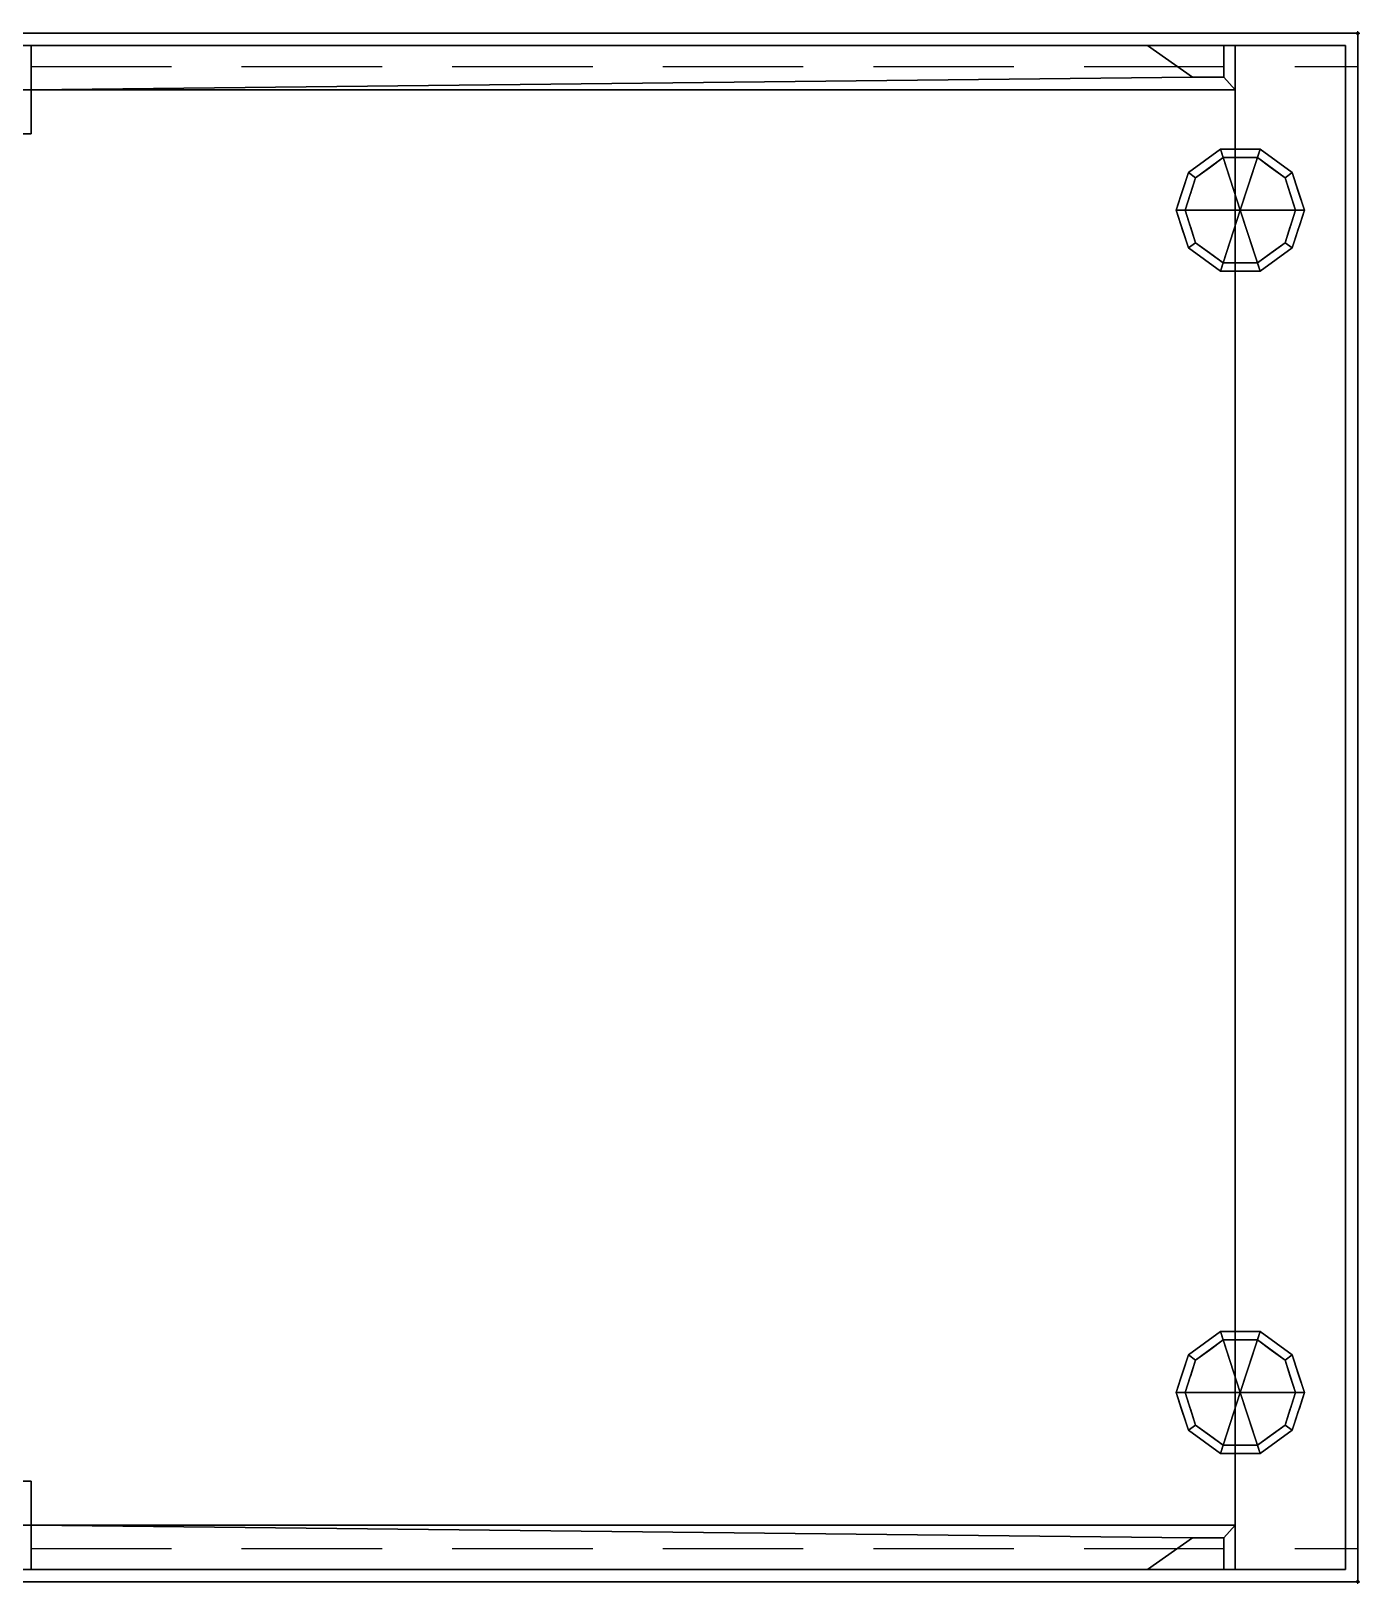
# Model space of a CAD drawing. Header units: millimetres. Extents: x -1 to 1201, y -701 to 1.
# Drawn here: x 600 to 1201, y -701 to 1 of the extents above; entities that cross this region are included whole.
import ezdxf

# ---------------------------------------------------------------- set-up
doc = ezdxf.new("R2010")
doc.units = ezdxf.units.MM
doc.header["$PDMODE"] = 34
doc.linetypes.add('NASCOSTA', pattern=[9.525, 6.35, -3.175])
for name, color, linetype in [('IQ_200_2D', 1, 'Continuous'), ('IQ_200_3D', 1, 'Continuous'), ('IQ_204_2D', 7, 'Continuous'), ('IQ_204_3D', 7, 'Continuous'), ('IQ_INS_3D', 3, 'Continuous')]:
    doc.layers.add(name, color=color, linetype=linetype)

msp = doc.modelspace()

# ---------------------------------------------------------------- linework, layer by layer
at = {"layer": 'IQ_200_2D'}
for p, q in [((0, 0), (1200, 0)), ((1200, 0), (1200, -700)), ((1200, -700), (0, -700))]:
    msp.add_line(p, q, dxfattribs=at)
at = {"layer": 'IQ_204_2D', "linetype": 'NASCOSTA', "ltscale": 10}
for p, q in [((600, -30), (600, -15)), ((600, -15), (1200, -15)), ((600, -670), (600, -685)), ((600, -685), (1200, -685))]:
    msp.add_line(p, q, dxfattribs=at)
at = {"layer": 'IQ_INS_3D'}
for p in [(1200, 0), (1200, -700)]:
    msp.add_point(p, dxfattribs=at)

# ---------------------------------------------------------------- meshes
at = {"layer": 'IQ_200_3D'}
mesh = msp.add_polyface(dxfattribs=at)
corners = [(0, 0, 900), (0, -700, 900), (1200, -700, 900), (1200, 0, 900)]
mesh.append_faces([[corners[k] for k in face] for face in [(0, 1, 2, 3)]])
mesh = msp.add_polyface(dxfattribs=at)
corners = [(1200, -700, 850), (0, -700, 850), (0, 0, 850), (1200, 0, 850)]
mesh.append_faces([[corners[k] for k in face] for face in [(0, 1, 2, 3)]])
mesh = msp.add_polyface(dxfattribs=at)
corners = [(1200, 0, 900), (1200, 0, 850), (0, 0, 850), (0, 0, 900)]
mesh.append_faces([[corners[k] for k in face] for face in [(0, 1, 2, 3)]])
mesh = msp.add_polyface(dxfattribs=at)
corners = [(1200, -700, 900), (1200, -700, 850), (1200, 0, 850), (1200, 0, 900)]
mesh.append_faces([[corners[k] for k in face] for face in [(0, 1, 2, 3)]])
mesh = msp.add_polyface(dxfattribs=at)
corners = [(5.5, -5.5, 850), (5.5, -694.5, 850), (55.5, -694.5, 850), (55.5, -5.5, 850), (1194.5, -694.5, 850), (1194.5, -5.5, 850), (1144.5, -5.5, 850), (1144.5, -694.5, 850)]
mesh.append_faces([[corners[k] for k in face] for face in [(2, 3, 0, 1), (4, 5, 6, 7)]])
mesh = msp.add_polyface(dxfattribs=at)
corners = [(1194.5, -694.5, 150), (5.5, -694.5, 150), (5.5, -5.5, 150), (1194.5, -5.5, 150)]
mesh.append_faces([[corners[k] for k in face] for face in [(0, 1, 2, 3)]])
mesh = msp.add_polyface(dxfattribs=at)
corners = [(1194.5, -5.5, 150), (5.5, -5.5, 150), (5.5, -5.5, 850), (55.5, -5.5, 850), (55.5, -5.5, 200), (1144.5, -5.5, 200), (1144.5, -5.5, 850), (1194.5, -5.5, 850)]
mesh.append_faces([[corners[k] for k in face] for face in [(4, 5, 0, 1)]], dxfattribs={"vtx1": -1, "vtx3": -1})
mesh.append_faces([[corners[k] for k in face] for face in [(2, 3, 4, 1)]], dxfattribs={"vtx2": -1})
mesh.append_faces([[corners[k] for k in face] for face in [(5, 6, 7, 0)]], dxfattribs={"vtx3": -1})
mesh = msp.add_polyface(dxfattribs=at)
corners = [(1144.5, -5.5, 200), (55.5, -5.5, 200), (55.5, -694.5, 200), (1144.5, -694.5, 200)]
mesh.append_faces([[corners[k] for k in face] for face in [(0, 1, 2, 3)]])
mesh = msp.add_polyface(dxfattribs=at)
corners = [(1144.5, -25.5, 200), (600, -25.5, 200), (600, -5.5, 200), (1104.86, -5.5, 200), (1125.34, -19.84, 200), (1139.5, -19.84, 200), (1139.5, -5.5, 200), (1144.5, -5.5, 200)]
mesh.append_faces([[corners[k] for k in face] for face in [(7, 0, 5, 6), (3, 4, 1, 2)]], dxfattribs={"vtx1": -1})
mesh.append_faces([[corners[k] for k in face] for face in [(4, 5, 0, 1)]], dxfattribs={"vtx1": -1, "vtx3": -1})
mesh = msp.add_polyface(dxfattribs=at)
corners = [(1144.5, -25.5, 850), (1144.5, -5.5, 850), (1139.5, -5.5, 850), (1139.5, -19.84, 850), (1125.34, -19.84, 850), (1104.86, -5.5, 850), (600, -5.5, 850), (600, -25.5, 850)]
mesh.append_faces([[corners[k] for k in face] for face in [(7, 4, 5, 6), (3, 0, 1, 2)]], dxfattribs={"vtx0": -1})
mesh.append_faces([[corners[k] for k in face] for face in [(4, 7, 0, 3)]], dxfattribs={"vtx0": -1, "vtx2": -1})
mesh = msp.add_polyface(dxfattribs=at)
corners = [(600, -5.5, 200), (600, -5.5, 850), (1104.86, -5.5, 850), (1104.86, -5.5, 200)]
mesh.append_faces([[corners[k] for k in face] for face in [(0, 1, 2, 3)]])
mesh = msp.add_polyface(dxfattribs=at)
corners = [(600, -25.5, 200), (600, -25.5, 850), (600, -5.5, 850), (600, -5.5, 200)]
mesh.append_faces([[corners[k] for k in face] for face in [(0, 1, 2, 3)]])
mesh = msp.add_polyface(dxfattribs=at)
corners = [(1104.86, -5.5, 200), (1104.86, -5.5, 850), (1125.34, -19.84, 850), (1125.34, -19.84, 200)]
mesh.append_faces([[corners[k] for k in face] for face in [(0, 1, 2, 3)]])
mesh = msp.add_polyface(dxfattribs=at)
corners = [(1139.5, -5.5, 200), (1139.5, -5.5, 850), (1144.5, -5.5, 850), (1144.5, -5.5, 200)]
mesh.append_faces([[corners[k] for k in face] for face in [(0, 1, 2, 3)]])
mesh = msp.add_polyface(dxfattribs=at)
corners = [(1139.5, -19.84, 200), (1139.5, -19.84, 850), (1139.5, -5.5, 850), (1139.5, -5.5, 200)]
mesh.append_faces([[corners[k] for k in face] for face in [(0, 1, 2, 3)]])
mesh = msp.add_polyface(dxfattribs=at)
corners = [(1144.5, -694.5, 200), (1144.5, -694.5, 850), (1144.5, -5.5, 850), (1144.5, -5.5, 200)]
mesh.append_faces([[corners[k] for k in face] for face in [(0, 1, 2, 3)]])
mesh = msp.add_polyface(dxfattribs=at)
corners = [(1144.5, -5.5, 200), (1144.5, -5.5, 850), (1144.5, -25.5, 850), (1144.5, -25.5, 200)]
mesh.append_faces([[corners[k] for k in face] for face in [(0, 1, 2, 3)]])
mesh = msp.add_polyface(dxfattribs=at)
corners = [(1194.5, -694.5, 850), (1194.5, -694.5, 150), (1194.5, -5.5, 150), (1194.5, -5.5, 850)]
mesh.append_faces([[corners[k] for k in face] for face in [(0, 1, 2, 3)]])
mesh = msp.add_polyface(dxfattribs=at)
corners = [(1125.34, -19.84, 200), (1125.34, -19.84, 850), (1139.5, -19.84, 850), (1139.5, -19.84, 200)]
mesh.append_faces([[corners[k] for k in face] for face in [(0, 1, 2, 3)]])
mesh = msp.add_polyface(dxfattribs=at)
corners = [(55.5, -45.5, 200), (55.5, -25.5, 200), (60.5, -25.5, 200), (60.5, -39.84, 200), (74.66, -39.84, 200), (95.14, -25.5, 200), (600, -25.5, 200), (600, -45.5, 200)]
mesh.append_faces([[corners[k] for k in face] for face in [(3, 0, 1, 2), (7, 4, 5, 6)]], dxfattribs={"vtx0": -1})
mesh.append_faces([[corners[k] for k in face] for face in [(0, 3, 4, 7)]], dxfattribs={"vtx0": -1, "vtx2": -1})
mesh = msp.add_polyface(dxfattribs=at)
corners = [(55.5, -45.5, 850), (600, -45.5, 850), (600, -25.5, 850), (95.14, -25.5, 850), (74.66, -39.84, 850), (60.5, -39.84, 850), (60.5, -25.5, 850), (55.5, -25.5, 850)]
mesh.append_faces([[corners[k] for k in face] for face in [(4, 5, 0, 1)]], dxfattribs={"vtx1": -1, "vtx3": -1})
mesh.append_faces([[corners[k] for k in face] for face in [(1, 2, 3, 4), (5, 6, 7, 0)]], dxfattribs={"vtx3": -1})
mesh = msp.add_polyface(dxfattribs=at)
corners = [(95.14, -25.5, 200), (95.14, -25.5, 850), (600, -25.5, 850), (600, -25.5, 200)]
mesh.append_faces([[corners[k] for k in face] for face in [(0, 1, 2, 3)]])
mesh = msp.add_polyface(dxfattribs=at)
corners = [(600, -25.5, 200), (600, -25.5, 850), (600, -45.5, 850), (600, -45.5, 200)]
mesh.append_faces([[corners[k] for k in face] for face in [(0, 1, 2, 3)]])
mesh = msp.add_polyface(dxfattribs=at)
corners = [(1144.5, -25.5, 200), (1144.5, -25.5, 850), (600, -25.5, 850), (600, -25.5, 200)]
mesh.append_faces([[corners[k] for k in face] for face in [(0, 1, 2, 3)]])
mesh = msp.add_polyface(dxfattribs=at)
corners = [(600, -45.5, 200), (600, -45.5, 850), (55.5, -45.5, 850), (55.5, -45.5, 200)]
mesh.append_faces([[corners[k] for k in face] for face in [(0, 1, 2, 3)]])
mesh = msp.add_polyface(dxfattribs=at)
corners = [(55.5, -654.5, 200), (600, -654.5, 200), (600, -674.5, 200), (95.14, -674.5, 200), (74.66, -660.16, 200), (60.5, -660.16, 200), (60.5, -674.5, 200), (55.5, -674.5, 200)]
mesh.append_faces([[corners[k] for k in face] for face in [(7, 0, 5, 6), (3, 4, 1, 2)]], dxfattribs={"vtx1": -1})
mesh.append_faces([[corners[k] for k in face] for face in [(4, 5, 0, 1)]], dxfattribs={"vtx1": -1, "vtx3": -1})
mesh = msp.add_polyface(dxfattribs=at)
corners = [(55.5, -654.5, 850), (55.5, -674.5, 850), (60.5, -674.5, 850), (60.5, -660.16, 850), (74.66, -660.16, 850), (95.14, -674.5, 850), (600, -674.5, 850), (600, -654.5, 850)]
mesh.append_faces([[corners[k] for k in face] for face in [(0, 3, 4, 7)]], dxfattribs={"vtx0": -1, "vtx2": -1})
mesh.append_faces([[corners[k] for k in face] for face in [(5, 6, 7, 4), (1, 2, 3, 0)]], dxfattribs={"vtx2": -1})
mesh = msp.add_polyface(dxfattribs=at)
corners = [(55.5, -654.5, 850), (600, -654.5, 850), (600, -654.5, 200), (55.5, -654.5, 200)]
mesh.append_faces([[corners[k] for k in face] for face in [(0, 1, 2, 3)]])
mesh = msp.add_polyface(dxfattribs=at)
corners = [(600, -654.5, 850), (600, -674.5, 850), (600, -674.5, 200), (600, -654.5, 200)]
mesh.append_faces([[corners[k] for k in face] for face in [(0, 1, 2, 3)]])
mesh = msp.add_polyface(dxfattribs=at)
corners = [(600, -674.5, 850), (95.14, -674.5, 850), (95.14, -674.5, 200), (600, -674.5, 200)]
mesh.append_faces([[corners[k] for k in face] for face in [(0, 1, 2, 3)]])
mesh = msp.add_polyface(dxfattribs=at)
corners = [(1144.5, -674.5, 200), (1144.5, -694.5, 200), (1139.5, -694.5, 200), (1139.5, -680.16, 200), (1125.34, -680.16, 200), (1104.86, -694.5, 200), (600, -694.5, 200), (600, -674.5, 200)]
mesh.append_faces([[corners[k] for k in face] for face in [(3, 0, 1, 2), (7, 4, 5, 6)]], dxfattribs={"vtx0": -1})
mesh.append_faces([[corners[k] for k in face] for face in [(0, 3, 4, 7)]], dxfattribs={"vtx0": -1, "vtx2": -1})
mesh = msp.add_polyface(dxfattribs=at)
corners = [(1144.5, -674.5, 850), (600, -674.5, 850), (600, -694.5, 850), (1104.86, -694.5, 850), (1125.34, -680.16, 850), (1139.5, -680.16, 850), (1139.5, -694.5, 850), (1144.5, -694.5, 850)]
mesh.append_faces([[corners[k] for k in face] for face in [(3, 4, 1, 2), (7, 0, 5, 6)]], dxfattribs={"vtx1": -1})
mesh.append_faces([[corners[k] for k in face] for face in [(0, 1, 4, 5)]], dxfattribs={"vtx1": -1, "vtx3": -1})
mesh = msp.add_polyface(dxfattribs=at)
corners = [(600, -694.5, 850), (600, -674.5, 850), (600, -674.5, 200), (600, -694.5, 200)]
mesh.append_faces([[corners[k] for k in face] for face in [(0, 1, 2, 3)]])
mesh = msp.add_polyface(dxfattribs=at)
corners = [(600, -674.5, 850), (1144.5, -674.5, 850), (1144.5, -674.5, 200), (600, -674.5, 200)]
mesh.append_faces([[corners[k] for k in face] for face in [(0, 1, 2, 3)]])
mesh = msp.add_polyface(dxfattribs=at)
corners = [(1125.34, -680.16, 850), (1104.86, -694.5, 850), (1104.86, -694.5, 200), (1125.34, -680.16, 200)]
mesh.append_faces([[corners[k] for k in face] for face in [(0, 1, 2, 3)]])
mesh = msp.add_polyface(dxfattribs=at)
corners = [(1139.5, -680.16, 850), (1125.34, -680.16, 850), (1125.34, -680.16, 200), (1139.5, -680.16, 200)]
mesh.append_faces([[corners[k] for k in face] for face in [(0, 1, 2, 3)]])
mesh = msp.add_polyface(dxfattribs=at)
corners = [(1139.5, -694.5, 850), (1139.5, -680.16, 850), (1139.5, -680.16, 200), (1139.5, -694.5, 200)]
mesh.append_faces([[corners[k] for k in face] for face in [(0, 1, 2, 3)]])
mesh = msp.add_polyface(dxfattribs=at)
corners = [(1144.5, -674.5, 850), (1144.5, -694.5, 850), (1144.5, -694.5, 200), (1144.5, -674.5, 200)]
mesh.append_faces([[corners[k] for k in face] for face in [(0, 1, 2, 3)]])
mesh = msp.add_polyface(dxfattribs=at)
corners = [(5.5, -694.5, 150), (1194.5, -694.5, 150), (1194.5, -694.5, 850), (1144.5, -694.5, 850), (1144.5, -694.5, 200), (55.5, -694.5, 200), (55.5, -694.5, 850), (5.5, -694.5, 850)]
mesh.append_faces([[corners[k] for k in face] for face in [(4, 5, 0, 1)]], dxfattribs={"vtx1": -1, "vtx3": -1})
mesh.append_faces([[corners[k] for k in face] for face in [(2, 3, 4, 1)]], dxfattribs={"vtx2": -1})
mesh.append_faces([[corners[k] for k in face] for face in [(5, 6, 7, 0)]], dxfattribs={"vtx3": -1})
mesh = msp.add_polyface(dxfattribs=at)
corners = [(1104.86, -694.5, 850), (600, -694.5, 850), (600, -694.5, 200), (1104.86, -694.5, 200)]
mesh.append_faces([[corners[k] for k in face] for face in [(0, 1, 2, 3)]])
mesh = msp.add_polyface(dxfattribs=at)
corners = [(1144.5, -694.5, 850), (1139.5, -694.5, 850), (1139.5, -694.5, 200), (1144.5, -694.5, 200)]
mesh.append_faces([[corners[k] for k in face] for face in [(0, 1, 2, 3)]])
mesh = msp.add_polyface(dxfattribs=at)
corners = [(0, -700, 900), (0, -700, 850), (1200, -700, 850), (1200, -700, 900)]
mesh.append_faces([[corners[k] for k in face] for face in [(0, 1, 2, 3)]])
at = {"layer": 'IQ_204_3D'}
mesh = msp.add_polyface(dxfattribs=at)
corners = [(1146.9, -80, 150), (1175.9, -80, 150), (1170.36, -62.95, 150), (1155.86, -52.42, 150), (1137.94, -52.42, 150), (1123.44, -62.95, 150), (1117.9, -80, 150)]
mesh.append_faces([[corners[k] for k in face] for face in [(0, 4, 5, 6)]], dxfattribs={"vtx0": -1})
mesh.append_faces([[corners[k] for k in face] for face in [(0, 3, 4)]], dxfattribs={"vtx0": -1, "vtx2": -1})
mesh.append_faces([[corners[k] for k in face] for face in [(0, 1, 2, 3)]], dxfattribs={"vtx3": -1})
mesh = msp.add_polyface(dxfattribs=at)
corners = [(1117.9, -80, 150), (1123.44, -62.95, 150), (1137.94, -52.42, 150), (1155.86, -52.42, 150), (1170.36, -62.95, 150), (1175.9, -80, 150), (1175.9, -80, 25), (1170.36, -62.95, 25), (1155.86, -52.42, 25), (1137.94, -52.42, 25), (1123.44, -62.95, 25), (1117.9, -80, 25), (1163.11, -57.69, 150), (1163.11, -57.69, 25), (1173.13, -71.48, 25), (1173.13, -71.48, 150), (1146.9, -52.42, 150), (1146.9, -52.42, 25), (1130.69, -57.69, 25), (1130.69, -57.69, 150), (1120.21, -72.88, 25), (1120.67, -71.48, 150), (1121.83, -67.92, 25)]
mesh.append_faces([[corners[k] for k in face] for face in [(22, 1, 10), (1, 22, 21)]], dxfattribs={"vtx0": -1, "vtx1": -1})
mesh.append_faces([[corners[k] for k in face] for face in [(20, 0, 21)]], dxfattribs={"vtx0": -1, "vtx2": -1})
mesh.append_faces([[corners[k] for k in face] for face in [(22, 20, 21)]], dxfattribs={"vtx1": -1, "vtx2": -1})
mesh.append_faces([[corners[k] for k in face] for face in [(2, 16, 17, 9), (13, 8, 3, 12), (4, 15, 14, 7), (7, 13, 12, 4), (9, 18, 19, 2), (16, 3, 8, 17), (1, 19, 18, 10)]], dxfattribs={"vtx1": -1, "vtx3": -1})
mesh.append_faces([[corners[k] for k in face] for face in [(5, 6, 14, 15), (20, 11, 0)]], dxfattribs={"vtx2": -1})
mesh = msp.add_polyface(dxfattribs=at)
corners = [(1117.9, -80, 25), (1123.44, -62.95, 25), (1137.94, -52.42, 25), (1155.86, -52.42, 25), (1170.36, -62.95, 25), (1175.9, -80, 25), (1171.9, -80, 25), (1167.13, -65.31, 25), (1154.63, -56.22, 25), (1139.17, -56.22, 25), (1126.67, -65.31, 25), (1121.9, -80, 25)]
mesh.append_faces([[corners[k] for k in face] for face in [(10, 1, 2, 9)]], dxfattribs={"vtx0": -1, "vtx2": -1})
mesh.append_faces([[corners[k] for k in face] for face in [(6, 7, 4, 5)]], dxfattribs={"vtx1": -1})
mesh.append_faces([[corners[k] for k in face] for face in [(8, 9, 2, 3), (7, 8, 3, 4)]], dxfattribs={"vtx1": -1, "vtx3": -1})
mesh.append_faces([[corners[k] for k in face] for face in [(11, 0, 1, 10)]], dxfattribs={"vtx2": -1})
mesh = msp.add_polyface(dxfattribs=at)
corners = [(1121.9, -80, 25), (1126.67, -65.31, 25), (1139.17, -56.22, 25), (1154.63, -56.22, 25), (1167.13, -65.31, 25), (1171.9, -80, 25), (1171.9, -80, 0), (1167.13, -65.31, 0), (1154.63, -56.22, 0), (1139.17, -56.22, 0), (1126.67, -65.31, 0), (1121.9, -80, 0), (1160.88, -60.76, 0), (1160.88, -60.76, 25), (1169.51, -72.65, 25), (1169.51, -72.65, 0), (1146.9, -56.22, 25), (1146.9, -56.22, 0), (1124.22, -72.87, 0), (1124.29, -72.65, 25), (1132.92, -60.76, 0), (1132.92, -60.76, 25)]
mesh.append_faces([[corners[k] for k in face] for face in [(15, 14, 5, 6)]], dxfattribs={"vtx0": -1})
mesh.append_faces([[corners[k] for k in face] for face in [(7, 4, 14, 15), (9, 2, 16, 17), (8, 3, 13, 12), (12, 13, 4, 7), (19, 10, 18), (17, 16, 3, 8), (10, 19, 1), (18, 0, 19)]], dxfattribs={"vtx0": -1, "vtx2": -1})
mesh.append_faces([[corners[k] for k in face] for face in [(21, 2, 9, 20), (1, 21, 20, 10)]], dxfattribs={"vtx1": -1, "vtx3": -1})
mesh.append_faces([[corners[k] for k in face] for face in [(18, 11, 0)]], dxfattribs={"vtx2": -1})
mesh = msp.add_polyface(dxfattribs=at)
corners = [(1121.9, -80, 0), (1126.67, -65.31, 0), (1139.17, -56.22, 0), (1154.63, -56.22, 0), (1167.13, -65.31, 0), (1171.9, -80, 0), (1146.9, -80, 0)]
mesh.append_faces([[corners[k] for k in face] for face in [(1, 2, 6, 0)]], dxfattribs={"vtx1": -1})
mesh.append_faces([[corners[k] for k in face] for face in [(2, 3, 6)]], dxfattribs={"vtx1": -1, "vtx2": -1})
mesh.append_faces([[corners[k] for k in face] for face in [(4, 5, 6, 3)]], dxfattribs={"vtx2": -1})
mesh = msp.add_polyface(dxfattribs=at)
corners = [(1146.9, -80, 150), (1117.9, -80, 150), (1123.44, -97.05, 150), (1137.94, -107.58, 150), (1155.86, -107.58, 150), (1170.36, -97.05, 150), (1175.9, -80, 150)]
mesh.append_faces([[corners[k] for k in face] for face in [(0, 4, 5, 6)]], dxfattribs={"vtx0": -1})
mesh.append_faces([[corners[k] for k in face] for face in [(4, 0, 3)]], dxfattribs={"vtx0": -1, "vtx1": -1})
mesh.append_faces([[corners[k] for k in face] for face in [(0, 1, 2, 3)]], dxfattribs={"vtx3": -1})
mesh = msp.add_polyface(dxfattribs=at)
corners = [(1175.9, -80, 150), (1170.36, -97.05, 150), (1155.86, -107.58, 150), (1137.94, -107.58, 150), (1123.44, -97.05, 150), (1117.9, -80, 150), (1117.9, -80, 25), (1123.44, -97.05, 25), (1137.94, -107.58, 25), (1155.86, -107.58, 25), (1170.36, -97.05, 25), (1175.9, -80, 25), (1120.21, -87.12, 150), (1120.67, -88.52, 25), (1130.69, -102.31, 25), (1130.69, -102.31, 150), (1146.9, -107.58, 150), (1146.9, -107.58, 25), (1163.11, -102.31, 25), (1163.11, -102.31, 150), (1173.59, -87.12, 25), (1173.13, -88.52, 150), (1121.83, -92.08, 150), (1171.97, -92.08, 25)]
mesh.append_faces([[corners[k] for k in face] for face in [(6, 12, 5)]], dxfattribs={"vtx0": -1})
mesh.append_faces([[corners[k] for k in face] for face in [(23, 1, 10), (22, 7, 4), (7, 22, 13), (1, 23, 21)]], dxfattribs={"vtx0": -1, "vtx1": -1})
mesh.append_faces([[corners[k] for k in face] for face in [(12, 6, 13), (20, 0, 21)]], dxfattribs={"vtx0": -1, "vtx2": -1})
mesh.append_faces([[corners[k] for k in face] for face in [(22, 12, 13), (23, 20, 21)]], dxfattribs={"vtx1": -1, "vtx2": -1})
mesh.append_faces([[corners[k] for k in face] for face in [(15, 4, 7, 14), (3, 15, 14, 8), (17, 9, 2, 16), (19, 2, 9, 18), (18, 10, 1, 19), (16, 3, 8, 17)]], dxfattribs={"vtx1": -1, "vtx3": -1})
mesh.append_faces([[corners[k] for k in face] for face in [(20, 11, 0)]], dxfattribs={"vtx2": -1})
mesh = msp.add_polyface(dxfattribs=at)
corners = [(1175.9, -80, 25), (1170.36, -97.05, 25), (1155.86, -107.58, 25), (1137.94, -107.58, 25), (1123.44, -97.05, 25), (1117.9, -80, 25), (1121.9, -80, 25), (1126.67, -94.69, 25), (1139.17, -103.78, 25), (1154.63, -103.78, 25), (1167.13, -94.69, 25), (1171.9, -80, 25)]
mesh.append_faces([[corners[k] for k in face] for face in [(1, 10, 11, 0)]], dxfattribs={"vtx0": -1})
mesh.append_faces([[corners[k] for k in face] for face in [(3, 8, 9, 2), (2, 9, 10, 1)]], dxfattribs={"vtx0": -1, "vtx2": -1})
mesh.append_faces([[corners[k] for k in face] for face in [(3, 4, 7, 8)]], dxfattribs={"vtx1": -1, "vtx3": -1})
mesh.append_faces([[corners[k] for k in face] for face in [(4, 5, 6, 7)]], dxfattribs={"vtx3": -1})
mesh = msp.add_polyface(dxfattribs=at)
corners = [(1171.9, -80, 25), (1167.13, -94.69, 25), (1154.63, -103.78, 25), (1139.17, -103.78, 25), (1126.67, -94.69, 25), (1121.9, -80, 25), (1121.9, -80, 0), (1126.67, -94.69, 0), (1139.17, -103.78, 0), (1154.63, -103.78, 0), (1167.13, -94.69, 0), (1171.9, -80, 0), (1124.22, -87.13, 0), (1124.29, -87.35, 25), (1132.92, -99.24, 25), (1132.92, -99.24, 0), (1146.9, -103.78, 25), (1146.9, -103.78, 0), (1169.58, -87.13, 0), (1169.51, -87.35, 25), (1160.88, -99.24, 25), (1160.88, -99.24, 0)]
mesh.append_faces([[corners[k] for k in face] for face in [(7, 13, 12)]], dxfattribs={"vtx0": -1, "vtx1": -1})
mesh.append_faces([[corners[k] for k in face] for face in [(15, 14, 4, 7), (14, 15, 8, 3), (12, 13, 5), (9, 2, 16), (19, 10, 18), (10, 19, 1), (20, 21, 10, 1), (2, 9, 21, 20), (18, 0, 19)]], dxfattribs={"vtx0": -1, "vtx2": -1})
mesh.append_faces([[corners[k] for k in face] for face in [(4, 13, 7), (8, 17, 3)]], dxfattribs={"vtx1": -1, "vtx2": -1})
mesh.append_faces([[corners[k] for k in face] for face in [(16, 3, 17, 9)]], dxfattribs={"vtx1": -1, "vtx3": -1})
mesh.append_faces([[corners[k] for k in face] for face in [(5, 6, 12), (18, 11, 0)]], dxfattribs={"vtx2": -1})
mesh = msp.add_polyface(dxfattribs=at)
corners = [(1171.9, -80, 0), (1167.13, -94.69, 0), (1154.63, -103.78, 0), (1139.17, -103.78, 0), (1126.67, -94.69, 0), (1121.9, -80, 0), (1146.9, -80, 0)]
mesh.append_faces([[corners[k] for k in face] for face in [(3, 6, 2)]], dxfattribs={"vtx0": -1, "vtx1": -1})
mesh.append_faces([[corners[k] for k in face] for face in [(1, 2, 6, 0)]], dxfattribs={"vtx1": -1})
mesh.append_faces([[corners[k] for k in face] for face in [(4, 5, 6, 3)]], dxfattribs={"vtx2": -1})
mesh = msp.add_polyface(dxfattribs=at)
corners = [(1146.9, -614.5, 150), (1175.9, -614.5, 150), (1170.36, -597.45, 150), (1155.86, -586.92, 150), (1137.94, -586.92, 150), (1123.44, -597.45, 150), (1117.9, -614.5, 150)]
mesh.append_faces([[corners[k] for k in face] for face in [(0, 4, 5, 6)]], dxfattribs={"vtx0": -1})
mesh.append_faces([[corners[k] for k in face] for face in [(0, 3, 4)]], dxfattribs={"vtx0": -1, "vtx2": -1})
mesh.append_faces([[corners[k] for k in face] for face in [(0, 1, 2, 3)]], dxfattribs={"vtx3": -1})
mesh = msp.add_polyface(dxfattribs=at)
corners = [(1117.9, -614.5, 150), (1123.44, -597.45, 150), (1137.94, -586.92, 150), (1155.86, -586.92, 150), (1170.36, -597.45, 150), (1175.9, -614.5, 150), (1175.9, -614.5, 25), (1170.36, -597.45, 25), (1155.86, -586.92, 25), (1137.94, -586.92, 25), (1123.44, -597.45, 25), (1117.9, -614.5, 25), (1163.11, -592.19, 150), (1163.11, -592.19, 25), (1173.13, -605.98, 25), (1173.13, -605.98, 150), (1146.9, -586.92, 150), (1146.9, -586.92, 25), (1130.69, -592.19, 25), (1130.69, -592.19, 150), (1120.21, -607.38, 25), (1120.67, -605.98, 150), (1121.83, -602.42, 25)]
mesh.append_faces([[corners[k] for k in face] for face in [(22, 1, 10), (1, 22, 21)]], dxfattribs={"vtx0": -1, "vtx1": -1})
mesh.append_faces([[corners[k] for k in face] for face in [(20, 0, 21)]], dxfattribs={"vtx0": -1, "vtx2": -1})
mesh.append_faces([[corners[k] for k in face] for face in [(22, 20, 21)]], dxfattribs={"vtx1": -1, "vtx2": -1})
mesh.append_faces([[corners[k] for k in face] for face in [(2, 16, 17, 9), (13, 8, 3, 12), (4, 15, 14, 7), (7, 13, 12, 4), (9, 18, 19, 2), (16, 3, 8, 17), (1, 19, 18, 10)]], dxfattribs={"vtx1": -1, "vtx3": -1})
mesh.append_faces([[corners[k] for k in face] for face in [(5, 6, 14, 15), (20, 11, 0)]], dxfattribs={"vtx2": -1})
mesh = msp.add_polyface(dxfattribs=at)
corners = [(1117.9, -614.5, 25), (1123.44, -597.45, 25), (1137.94, -586.92, 25), (1155.86, -586.92, 25), (1170.36, -597.45, 25), (1175.9, -614.5, 25), (1171.9, -614.5, 25), (1167.13, -599.81, 25), (1154.63, -590.72, 25), (1139.17, -590.72, 25), (1126.67, -599.81, 25), (1121.9, -614.5, 25)]
mesh.append_faces([[corners[k] for k in face] for face in [(10, 1, 2, 9)]], dxfattribs={"vtx0": -1, "vtx2": -1})
mesh.append_faces([[corners[k] for k in face] for face in [(6, 7, 4, 5)]], dxfattribs={"vtx1": -1})
mesh.append_faces([[corners[k] for k in face] for face in [(8, 9, 2, 3), (7, 8, 3, 4)]], dxfattribs={"vtx1": -1, "vtx3": -1})
mesh.append_faces([[corners[k] for k in face] for face in [(11, 0, 1, 10)]], dxfattribs={"vtx2": -1})
mesh = msp.add_polyface(dxfattribs=at)
corners = [(1121.9, -614.5, 25), (1126.67, -599.81, 25), (1139.17, -590.72, 25), (1154.63, -590.72, 25), (1167.13, -599.81, 25), (1171.9, -614.5, 25), (1171.9, -614.5, 0), (1167.13, -599.81, 0), (1154.63, -590.72, 0), (1139.17, -590.72, 0), (1126.67, -599.81, 0), (1121.9, -614.5, 0), (1160.88, -595.26, 0), (1160.88, -595.26, 25), (1169.51, -607.15, 25), (1169.51, -607.15, 0), (1146.9, -590.72, 25), (1146.9, -590.72, 0), (1124.22, -607.37, 0), (1124.29, -607.15, 25), (1132.92, -595.26, 0), (1132.92, -595.26, 25)]
mesh.append_faces([[corners[k] for k in face] for face in [(15, 14, 5, 6)]], dxfattribs={"vtx0": -1})
mesh.append_faces([[corners[k] for k in face] for face in [(7, 4, 14, 15), (9, 2, 16, 17), (8, 3, 13, 12), (12, 13, 4, 7), (19, 10, 18), (17, 16, 3, 8), (10, 19, 1), (18, 0, 19)]], dxfattribs={"vtx0": -1, "vtx2": -1})
mesh.append_faces([[corners[k] for k in face] for face in [(21, 2, 9, 20), (1, 21, 20, 10)]], dxfattribs={"vtx1": -1, "vtx3": -1})
mesh.append_faces([[corners[k] for k in face] for face in [(18, 11, 0)]], dxfattribs={"vtx2": -1})
mesh = msp.add_polyface(dxfattribs=at)
corners = [(1121.9, -614.5, 0), (1126.67, -599.81, 0), (1139.17, -590.72, 0), (1154.63, -590.72, 0), (1167.13, -599.81, 0), (1171.9, -614.5, 0), (1146.9, -614.5, 0)]
mesh.append_faces([[corners[k] for k in face] for face in [(1, 2, 6, 0)]], dxfattribs={"vtx1": -1})
mesh.append_faces([[corners[k] for k in face] for face in [(2, 3, 6)]], dxfattribs={"vtx1": -1, "vtx2": -1})
mesh.append_faces([[corners[k] for k in face] for face in [(4, 5, 6, 3)]], dxfattribs={"vtx2": -1})
mesh = msp.add_polyface(dxfattribs=at)
corners = [(1146.9, -614.5, 150), (1117.9, -614.5, 150), (1123.44, -631.55, 150), (1137.94, -642.08, 150), (1155.86, -642.08, 150), (1170.36, -631.55, 150), (1175.9, -614.5, 150)]
mesh.append_faces([[corners[k] for k in face] for face in [(0, 4, 5, 6)]], dxfattribs={"vtx0": -1})
mesh.append_faces([[corners[k] for k in face] for face in [(4, 0, 3)]], dxfattribs={"vtx0": -1, "vtx1": -1})
mesh.append_faces([[corners[k] for k in face] for face in [(0, 1, 2, 3)]], dxfattribs={"vtx3": -1})
mesh = msp.add_polyface(dxfattribs=at)
corners = [(1175.9, -614.5, 150), (1170.36, -631.55, 150), (1155.86, -642.08, 150), (1137.94, -642.08, 150), (1123.44, -631.55, 150), (1117.9, -614.5, 150), (1117.9, -614.5, 25), (1123.44, -631.55, 25), (1137.94, -642.08, 25), (1155.86, -642.08, 25), (1170.36, -631.55, 25), (1175.9, -614.5, 25), (1120.21, -621.62, 150), (1120.67, -623.02, 25), (1130.69, -636.81, 25), (1130.69, -636.81, 150), (1146.9, -642.08, 150), (1146.9, -642.08, 25), (1163.11, -636.81, 25), (1163.11, -636.81, 150), (1173.59, -621.62, 25), (1173.13, -623.02, 150), (1121.83, -626.58, 150), (1171.97, -626.58, 25)]
mesh.append_faces([[corners[k] for k in face] for face in [(6, 12, 5)]], dxfattribs={"vtx0": -1})
mesh.append_faces([[corners[k] for k in face] for face in [(23, 1, 10), (22, 7, 4), (7, 22, 13), (1, 23, 21)]], dxfattribs={"vtx0": -1, "vtx1": -1})
mesh.append_faces([[corners[k] for k in face] for face in [(12, 6, 13), (20, 0, 21)]], dxfattribs={"vtx0": -1, "vtx2": -1})
mesh.append_faces([[corners[k] for k in face] for face in [(22, 12, 13), (23, 20, 21)]], dxfattribs={"vtx1": -1, "vtx2": -1})
mesh.append_faces([[corners[k] for k in face] for face in [(15, 4, 7, 14), (3, 15, 14, 8), (17, 9, 2, 16), (19, 2, 9, 18), (18, 10, 1, 19), (16, 3, 8, 17)]], dxfattribs={"vtx1": -1, "vtx3": -1})
mesh.append_faces([[corners[k] for k in face] for face in [(20, 11, 0)]], dxfattribs={"vtx2": -1})
mesh = msp.add_polyface(dxfattribs=at)
corners = [(1175.9, -614.5, 25), (1170.36, -631.55, 25), (1155.86, -642.08, 25), (1137.94, -642.08, 25), (1123.44, -631.55, 25), (1117.9, -614.5, 25), (1121.9, -614.5, 25), (1126.67, -629.19, 25), (1139.17, -638.28, 25), (1154.63, -638.28, 25), (1167.13, -629.19, 25), (1171.9, -614.5, 25)]
mesh.append_faces([[corners[k] for k in face] for face in [(1, 10, 11, 0)]], dxfattribs={"vtx0": -1})
mesh.append_faces([[corners[k] for k in face] for face in [(3, 8, 9, 2), (2, 9, 10, 1)]], dxfattribs={"vtx0": -1, "vtx2": -1})
mesh.append_faces([[corners[k] for k in face] for face in [(3, 4, 7, 8)]], dxfattribs={"vtx1": -1, "vtx3": -1})
mesh.append_faces([[corners[k] for k in face] for face in [(4, 5, 6, 7)]], dxfattribs={"vtx3": -1})
mesh = msp.add_polyface(dxfattribs=at)
corners = [(1171.9, -614.5, 25), (1167.13, -629.19, 25), (1154.63, -638.28, 25), (1139.17, -638.28, 25), (1126.67, -629.19, 25), (1121.9, -614.5, 25), (1121.9, -614.5, 0), (1126.67, -629.19, 0), (1139.17, -638.28, 0), (1154.63, -638.28, 0), (1167.13, -629.19, 0), (1171.9, -614.5, 0), (1124.22, -621.63, 0), (1124.29, -621.85, 25), (1132.92, -633.74, 25), (1132.92, -633.74, 0), (1146.9, -638.28, 25), (1146.9, -638.28, 0), (1169.58, -621.63, 0), (1169.51, -621.85, 25), (1160.88, -633.74, 25), (1160.88, -633.74, 0)]
mesh.append_faces([[corners[k] for k in face] for face in [(7, 13, 12)]], dxfattribs={"vtx0": -1, "vtx1": -1})
mesh.append_faces([[corners[k] for k in face] for face in [(15, 14, 4, 7), (14, 15, 8, 3), (12, 13, 5), (9, 2, 16), (19, 10, 18), (10, 19, 1), (20, 21, 10, 1), (2, 9, 21, 20), (18, 0, 19)]], dxfattribs={"vtx0": -1, "vtx2": -1})
mesh.append_faces([[corners[k] for k in face] for face in [(4, 13, 7), (8, 17, 3)]], dxfattribs={"vtx1": -1, "vtx2": -1})
mesh.append_faces([[corners[k] for k in face] for face in [(16, 3, 17, 9)]], dxfattribs={"vtx1": -1, "vtx3": -1})
mesh.append_faces([[corners[k] for k in face] for face in [(5, 6, 12), (18, 11, 0)]], dxfattribs={"vtx2": -1})
mesh = msp.add_polyface(dxfattribs=at)
corners = [(1171.9, -614.5, 0), (1167.13, -629.19, 0), (1154.63, -638.28, 0), (1139.17, -638.28, 0), (1126.67, -629.19, 0), (1121.9, -614.5, 0), (1146.9, -614.5, 0)]
mesh.append_faces([[corners[k] for k in face] for face in [(3, 6, 2)]], dxfattribs={"vtx0": -1, "vtx1": -1})
mesh.append_faces([[corners[k] for k in face] for face in [(1, 2, 6, 0)]], dxfattribs={"vtx1": -1})
mesh.append_faces([[corners[k] for k in face] for face in [(4, 5, 6, 3)]], dxfattribs={"vtx2": -1})

doc.saveas('drawing.dxf')
